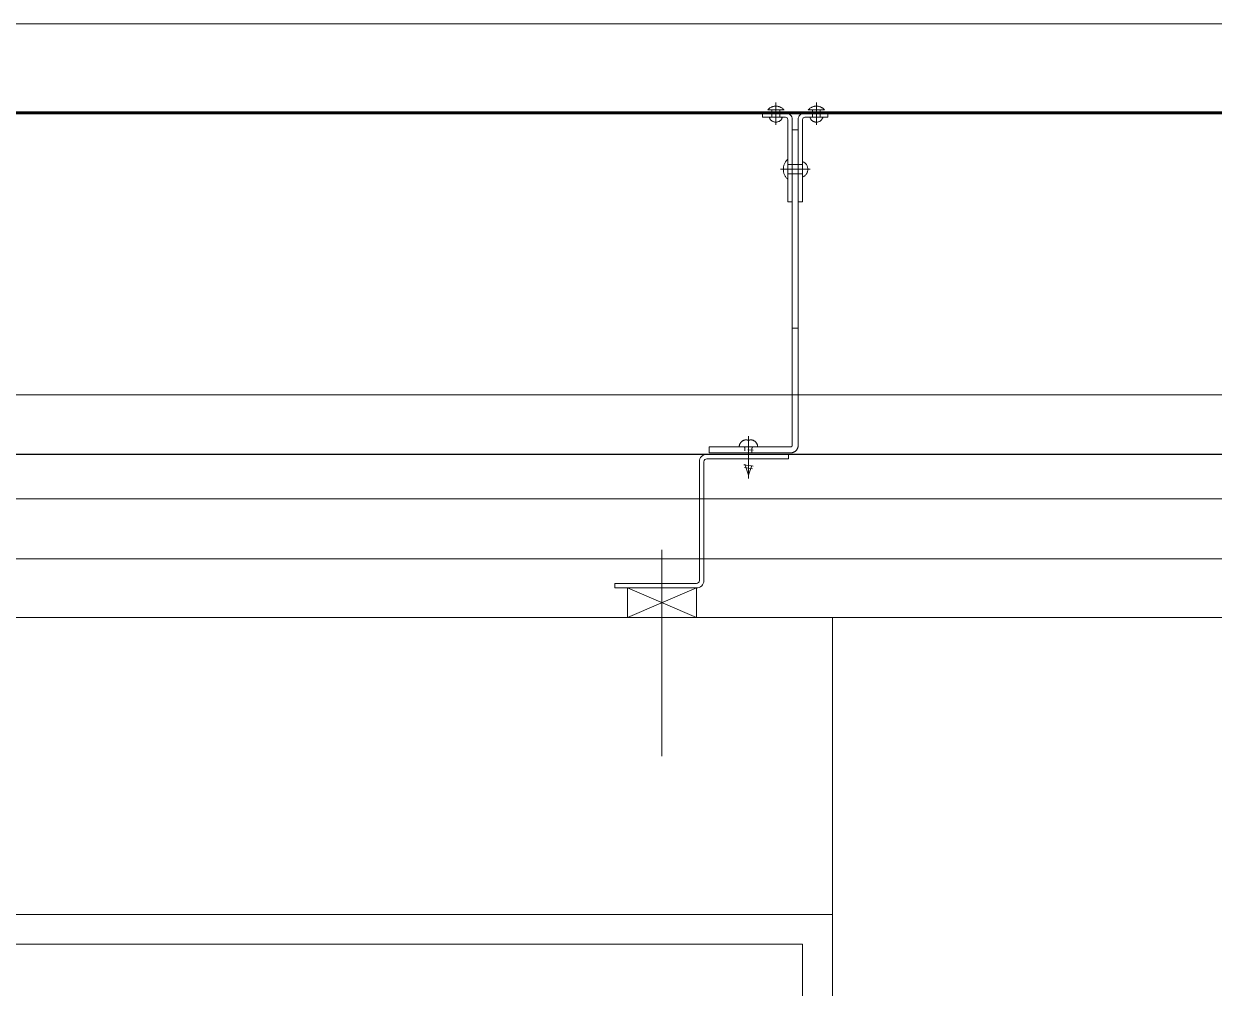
# Model space of a CAD drawing. Extents: x -2050 to 29725, y -1777 to 6820.
# Drawn here: x 1828.1 to 1908.2, y 3860 to 3925 of the extents above; entities that cross this region are included whole.
import ezdxf

# ---------------------------------------------------------------- set-up
doc = ezdxf.new("R2010")
doc.units = 0
doc.header["$LTSCALE"] = 25
doc.header["$MEASUREMENT"] = 0
doc.layers.get('0').update_dxf_attribs({"color": 9, "lineweight": 9})
for name, color, linetype, lineweight in [('00', 9, 'Continuous', 9), ('01', 9, 'Continuous', 9), ('06D', 9, 'Continuous', 9), ('10', 9, 'Continuous', 9), ('14', 9, 'Continuous', 9), ('33', 9, 'BATTING', 9), ('40B', 9, 'Continuous', 9)]:
    doc.layers.add(name, color=color, linetype=linetype, lineweight=lineweight)
doc.linetypes.add('BATTING', pattern='A,0.0001,-0.1,[134,ltypeshp.shx,S=0.1,R=0,X=-0.1,Y=0],-0.2,[134,ltypeshp.shx,S=0.1,R=180,X=0.1,Y=0],-0.1', length=0.4001)

# ---------------------------------------------------------------- blocks, each defined once
blk = doc.blocks.new('p-kolon_80x80')
blk.add_lwpolyline([(-40, -40), (40, -40), (40, 40), (-40, 40)], close=True)
blk = doc.blocks.new('p- alum kaplama profil')
at = {"lineweight": 13}
blk.add_lwpolyline([(7.116, 12.591), (7.116, 26.491)], dxfattribs=at)
at = {"lineweight": 5}
blk.add_lwpolyline([(9.441, 15.16), (4.791, 15.16), (4.791, 17.159), (9.441, 17.159)], close=True, dxfattribs=at)
for points in [[(4.791, 15.16), (9.441, 17.159)], [(9.441, 15.16), (4.791, 17.159)]]:
    blk.add_lwpolyline(points, dxfattribs=at)
at = {"lineweight": 18}
blk.add_lwpolyline([(4.091, 6.157), (-1.409, 6.157), (-1.409, 6.457), (4.091, 6.457, 0.414214), (4.291, 6.657), (4.291, 14.66, -0.414214), (4.791, 15.16), (10.291, 15.16), (10.291, 14.86), (4.791, 14.86, 0.414214), (4.591, 14.66), (4.591, 6.657, -0.414214)], format="xyb", close=True, dxfattribs=at)
blk.add_lwpolyline([(-2.059, 5.556), (-2.059, -2.342), (-2.059, -15.692), (-1.659, -15.692), (-1.659, -2.342), (-1.659, 5.556), (-1.659, 5.561), (-1.658, 5.566), (-1.658, 5.571), (-1.657, 5.576), (-1.656, 5.581), (-1.654, 5.585), (-1.653, 5.59), (-1.651, 5.595), (-1.649, 5.599), (-1.647, 5.604), (-1.644, 5.608), (-1.642, 5.612), (-1.639, 5.616), (-1.636, 5.62), (-1.633, 5.624), (-1.629, 5.627), (-1.626, 5.63), (-1.622, 5.634), (-1.618, 5.637), (-1.614, 5.64), (-1.61, 5.642), (-1.606, 5.645), (-1.601, 5.647), (-1.597, 5.649), (-1.592, 5.651), (-1.588, 5.652), (-1.583, 5.653), (-1.578, 5.654), (-1.573, 5.655), (-1.569, 5.656), (-1.564, 5.656), (-1.559, 5.656), (3.941, 5.656), (3.941, 6.056), (-1.559, 6.056), (-1.583, 6.056), (-1.608, 6.054), (-1.632, 6.051), (-1.656, 6.047), (-1.68, 6.041), (-1.704, 6.035), (-1.727, 6.027), (-1.75, 6.018), (-1.772, 6.008), (-1.794, 5.997), (-1.816, 5.985), (-1.836, 5.972), (-1.857, 5.958), (-1.876, 5.943), (-1.894, 5.927), (-1.912, 5.91), (-1.929, 5.892), (-1.945, 5.874), (-1.96, 5.854), (-1.974, 5.834), (-1.988, 5.813), (-2, 5.792), (-2.011, 5.77), (-2.021, 5.748), (-2.029, 5.725), (-2.037, 5.702), (-2.044, 5.678), (-2.049, 5.654), (-2.053, 5.63), (-2.056, 5.605), (-2.058, 5.581)], close=True)
blk.add_lwpolyline([(-1.659, -2.342), (-2.059, -2.342)])
for points in [[(-2.359, -10.842), (-2.359, -16.392), (-2.359, -16.392, -0.414214), (-2.509, -16.542), (-2.509, -16.542), (-4.059, -16.542), (-4.059, -16.842), (-2.509, -16.842), (-2.509, -16.842, 0.414214), (-2.059, -16.392), (-2.059, -10.842)], [(-1.359, -10.842), (-1.659, -10.842), (-1.659, -16.392, 0.414214), (-1.209, -16.842), (-1.209, -16.842), (0.341, -16.842), (0.341, -16.542), (-1.209, -16.542), (-1.209, -16.542, -0.414214), (-1.359, -16.392), (-1.359, -16.392)]]:
    blk.add_lwpolyline(points, format="xyb", close=True)
for points in [[(1.051, 6.913, -10), (1.291, 7.556, -10)], [(1.291, 4.927, -10), (1.291, 7.795, -10)], [(1.531, 6.823, -10), (1.291, 7.556, -10)], [(1.606, 6.866, -10), (0.976, 6.956, -10)], [(1.563, 7.053, -10), (1.02, 7.13, -10)], [(0.671, 5.656, -10), (1.911, 5.656, -10)], [(0.671, 5.656, -10), (0.672, 5.637, -10), (0.673, 5.617, -10), (0.675, 5.597, -10), (0.678, 5.578, -10), (0.682, 5.558, -10), (0.686, 5.539, -10), (0.691, 5.52, -10), (0.697, 5.501, -10), (0.704, 5.483, -10), (0.712, 5.464, -10), (0.72, 5.447, -10), (0.73, 5.429, -10), (0.739, 5.412, -10), (0.75, 5.395, -10), (0.761, 5.379, -10), (0.773, 5.363, -10), (0.786, 5.348, -10), (0.799, 5.333, -10), (0.813, 5.319, -10), (0.827, 5.306, -10), (0.842, 5.293, -10), (0.857, 5.28, -10), (0.873, 5.269, -10), (0.89, 5.258, -10), (0.907, 5.247, -10), (0.924, 5.238, -10), (0.942, 5.229, -10), (0.96, 5.221, -10), (0.978, 5.214, -10), (0.997, 5.207, -10), (1.016, 5.201, -10), (1.035, 5.196, -10)], [(0.961, 5.656, -10), (0.966, 5.657, -10), (0.97, 5.657, -10), (0.974, 5.657, -10), (0.979, 5.658, -10), (0.983, 5.659, -10), (0.987, 5.66, -10), (0.992, 5.662, -10), (0.996, 5.663, -10), (1, 5.665, -10), (1.004, 5.667, -10), (1.008, 5.669, -10), (1.011, 5.672, -10), (1.015, 5.674, -10), (1.018, 5.677, -10), (1.022, 5.68, -10), (1.025, 5.683, -10), (1.028, 5.686, -10), (1.031, 5.689, -10), (1.034, 5.693, -10), (1.036, 5.696, -10), (1.038, 5.7, -10), (1.041, 5.704, -10), (1.043, 5.708, -10), (1.044, 5.712, -10), (1.046, 5.716, -10), (1.047, 5.72, -10), (1.049, 5.725, -10), (1.05, 5.729, -10), (1.05, 5.733, -10), (1.051, 5.738, -10), (1.051, 5.742, -10), (1.051, 5.746, -10)], [(1.335, 5.855, -10), (0.976, 5.876, -10)], [(1.051, 5.833, -10), (1.051, 6.013, -10)], [(1.051, 5.746, -10), (1.051, 5.833, -10)], [(1.291, 6.157, -10), (1.291, 6.257, -10)], [(1.531, 5.746, -10), (1.531, 5.923, -10)], [(1.531, 5.746, -10), (1.531, 5.742, -10), (1.532, 5.738, -10), (1.532, 5.733, -10), (1.533, 5.729, -10), (1.534, 5.725, -10), (1.535, 5.72, -10), (1.537, 5.716, -10), (1.538, 5.712, -10), (1.54, 5.708, -10), (1.542, 5.704, -10), (1.544, 5.7, -10), (1.546, 5.696, -10), (1.549, 5.693, -10), (1.552, 5.689, -10), (1.555, 5.686, -10), (1.558, 5.683, -10), (1.561, 5.68, -10), (1.564, 5.677, -10), (1.568, 5.674, -10), (1.571, 5.672, -10), (1.575, 5.669, -10), (1.579, 5.667, -10), (1.583, 5.665, -10), (1.587, 5.663, -10), (1.591, 5.662, -10), (1.595, 5.66, -10), (1.599, 5.659, -10), (1.604, 5.658, -10), (1.608, 5.657, -10), (1.612, 5.657, -10), (1.617, 5.657, -10), (1.621, 5.656, -10)], [(1.548, 5.196, -10), (1.567, 5.201, -10), (1.586, 5.207, -10), (1.604, 5.214, -10), (1.623, 5.221, -10), (1.641, 5.229, -10), (1.659, 5.238, -10), (1.676, 5.247, -10), (1.693, 5.258, -10), (1.709, 5.269, -10), (1.725, 5.28, -10), (1.741, 5.293, -10), (1.755, 5.306, -10), (1.77, 5.319, -10), (1.784, 5.333, -10), (1.797, 5.348, -10), (1.809, 5.363, -10), (1.821, 5.379, -10), (1.833, 5.395, -10), (1.843, 5.412, -10), (1.853, 5.429, -10), (1.862, 5.447, -10), (1.871, 5.464, -10), (1.878, 5.483, -10), (1.885, 5.501, -10), (1.891, 5.52, -10), (1.896, 5.539, -10), (1.901, 5.558, -10), (1.905, 5.578, -10), (1.908, 5.597, -10), (1.91, 5.617, -10), (1.911, 5.637, -10), (1.911, 5.656, -10)], [(1.035, 5.196, -10), (1.04, 5.195, -10), (1.045, 5.194, -10), (1.05, 5.193, -10), (1.056, 5.192, -10), (1.061, 5.191, -10), (1.066, 5.189, -10), (1.071, 5.188, -10), (1.077, 5.187, -10), (1.082, 5.186, -10), (1.087, 5.185, -10), (1.092, 5.184, -10), (1.098, 5.183, -10), (1.103, 5.182, -10), (1.108, 5.182, -10), (1.113, 5.181, -10), (1.119, 5.18, -10), (1.124, 5.179, -10), (1.129, 5.178, -10), (1.135, 5.178, -10), (1.14, 5.177, -10), (1.145, 5.176, -10), (1.151, 5.175, -10), (1.156, 5.175, -10), (1.161, 5.174, -10), (1.167, 5.173, -10), (1.172, 5.173, -10), (1.177, 5.172, -10), (1.182, 5.172, -10), (1.188, 5.171, -10), (1.193, 5.171, -10), (1.198, 5.17, -10), (1.204, 5.17, -10)], [(1.204, 5.17, -10), (1.204, 5.204, -10)], [(1.379, 5.204, -10), (1.204, 5.204, -10)], [(1.379, 5.17, -10), (1.379, 5.204, -10)], [(1.379, 5.17, -10), (1.384, 5.17, -10), (1.389, 5.171, -10), (1.395, 5.171, -10), (1.4, 5.172, -10), (1.405, 5.172, -10), (1.411, 5.173, -10), (1.416, 5.173, -10), (1.421, 5.174, -10), (1.427, 5.175, -10), (1.432, 5.175, -10), (1.437, 5.176, -10), (1.443, 5.177, -10), (1.448, 5.178, -10), (1.453, 5.178, -10), (1.459, 5.179, -10), (1.464, 5.18, -10), (1.469, 5.181, -10), (1.474, 5.182, -10), (1.48, 5.182, -10), (1.485, 5.183, -10), (1.49, 5.184, -10), (1.495, 5.185, -10), (1.501, 5.186, -10), (1.506, 5.187, -10), (1.511, 5.188, -10), (1.516, 5.189, -10), (1.522, 5.191, -10), (1.527, 5.192, -10), (1.532, 5.193, -10), (1.537, 5.194, -10), (1.543, 5.195, -10), (1.548, 5.196, -10)], [(-2.359, -12.517, 0), (-2.396, -12.535, 0), (-2.433, -12.555, 0), (-2.468, -12.578, 0), (-2.501, -12.603, 0), (-2.532, -12.631, 0), (-2.561, -12.661, 0), (-2.588, -12.693, 0), (-2.612, -12.727, 0), (-2.634, -12.763, 0), (-2.653, -12.8, 0), (-2.669, -12.838, 0), (-2.682, -12.878, 0), (-2.693, -12.918, 0), (-2.701, -12.959, 0), (-2.705, -13, 0), (-2.707, -13.042, 0), (-2.705, -13.084, 0), (-2.701, -13.125, 0), (-2.693, -13.166, 0), (-2.682, -13.207, 0), (-2.669, -13.246, 0), (-2.653, -13.284, 0), (-2.634, -13.321, 0), (-2.612, -13.357, 0), (-2.588, -13.391, 0), (-2.561, -13.423, 0), (-2.532, -13.453, 0), (-2.501, -13.481, 0), (-2.468, -13.506, 0), (-2.433, -13.529, 0), (-2.396, -13.549, 0), (-2.359, -13.567, 0)], [(-2.359, -13.042, 0), (-2.359, -12.517, 0)], [(-2.359, -13.042, 0), (-2.359, -12.727, 0)], [(-2.359, -12.727, 0), (-2.359, -13.042, 0)], [(-1.359, -12.727, 0), (-2.359, -12.727, 0)], [(-1.359, -13.042, 0), (-1.359, -12.367, 0)], [(-1.359, -13.717, 0), (-1.324, -13.684, 0), (-1.292, -13.65, 0), (-1.261, -13.614, 0), (-1.232, -13.576, 0), (-1.205, -13.537, 0), (-1.18, -13.496, 0), (-1.158, -13.454, 0), (-1.137, -13.411, 0), (-1.119, -13.367, 0), (-1.103, -13.323, 0), (-1.09, -13.277, 0), (-1.079, -13.231, 0), (-1.07, -13.184, 0), (-1.064, -13.137, 0), (-1.06, -13.09, 0), (-1.059, -13.042, 0), (-1.06, -12.995, 0), (-1.064, -12.947, 0), (-1.07, -12.9, 0), (-1.079, -12.853, 0), (-1.09, -12.807, 0), (-1.103, -12.761, 0), (-1.119, -12.717, 0), (-1.137, -12.673, 0), (-1.158, -12.63, 0), (-1.18, -12.588, 0), (-1.205, -12.547, 0), (-1.232, -12.508, 0), (-1.261, -12.471, 0), (-1.292, -12.434, 0), (-1.324, -12.4, 0), (-1.359, -12.367, 0)], [(-2.859, -13.042, 0), (-0.859, -13.042, 0)], [(-2.359, -13.042, 0), (-2.359, -13.357, 0)], [(-2.359, -13.042, 0), (-2.359, -13.567, 0)], [(-2.359, -13.357, 0), (-2.359, -13.042, 0)], [(-1.359, -13.357, 0), (-2.359, -13.357, 0)], [(-1.359, -13.042, 0), (-1.359, -13.717, 0)], [(-2.846, -16.542, 0), (-2.858, -16.507, 0), (-2.872, -16.474, 0), (-2.89, -16.442, 0), (-2.91, -16.411, 0), (-2.932, -16.382, 0), (-2.957, -16.355, 0), (-2.983, -16.33, 0), (-3.012, -16.307, 0), (-3.042, -16.286, 0), (-3.074, -16.268, 0), (-3.107, -16.252, 0), (-3.141, -16.239, 0), (-3.177, -16.229, 0), (-3.213, -16.222, 0), (-3.249, -16.218, 0), (-3.286, -16.216, 0), (-3.322, -16.218, 0), (-3.358, -16.222, 0), (-3.394, -16.229, 0), (-3.43, -16.239, 0), (-3.464, -16.252, 0), (-3.497, -16.268, 0), (-3.529, -16.286, 0), (-3.559, -16.307, 0), (-3.588, -16.33, 0), (-3.614, -16.355, 0), (-3.639, -16.382, 0), (-3.661, -16.411, 0), (-3.681, -16.442, 0), (-3.699, -16.474, 0), (-3.713, -16.507, 0), (-3.726, -16.542, 0)], [(-3.286, -16.542, 0), (-3.726, -16.542, 0)], [(-3.286, -16.542, 0), (-3.546, -16.542, 0)], [(-3.546, -16.542, 0), (-3.286, -16.542, 0)], [(-3.546, -17.042, 0), (-3.546, -16.542, 0)], [(-3.286, -17.542, 0), (-3.286, -16.042, 0)], [(-3.286, -16.542, 0), (-2.846, -16.542, 0)], [(-3.286, -16.542, 0), (-3.026, -16.542, 0)], [(-3.026, -16.542, 0), (-3.286, -16.542, 0)], [(-3.026, -17.042, 0), (-3.026, -16.542, 0)], [(-0.996, -16.542, 0), (-0.984, -16.507, 0), (-0.969, -16.474, 0), (-0.952, -16.442, 0), (-0.932, -16.411, 0), (-0.909, -16.382, 0), (-0.885, -16.355, 0), (-0.858, -16.33, 0), (-0.83, -16.307, 0), (-0.799, -16.286, 0), (-0.768, -16.268, 0), (-0.734, -16.252, 0), (-0.7, -16.239, 0), (-0.665, -16.229, 0), (-0.629, -16.222, 0), (-0.592, -16.218, 0), (-0.556, -16.216, 0), (-0.519, -16.218, 0), (-0.483, -16.222, 0), (-0.447, -16.229, 0), (-0.412, -16.239, 0), (-0.377, -16.252, 0), (-0.344, -16.268, 0), (-0.312, -16.286, 0), (-0.282, -16.307, 0), (-0.254, -16.33, 0), (-0.227, -16.355, 0), (-0.202, -16.382, 0), (-0.18, -16.411, 0), (-0.16, -16.442, 0), (-0.143, -16.474, 0), (-0.128, -16.507, 0), (-0.116, -16.542, 0)], [(-0.556, -16.542, 0), (-0.996, -16.542, 0)], [(-0.556, -16.542, 0), (-0.816, -16.542, 0)], [(-0.816, -16.542, 0), (-0.556, -16.542, 0)], [(-0.816, -17.042, 0), (-0.816, -16.542, 0)], [(-0.556, -17.542, 0), (-0.556, -16.042, 0)], [(-0.556, -16.542, 0), (-0.296, -16.542, 0)], [(-0.556, -16.542, 0), (-0.116, -16.542, 0)], [(-0.296, -16.542, 0), (-0.556, -16.542, 0)], [(-0.296, -17.042, 0), (-0.296, -16.542, 0)], [(-3.837, -17.042, 0), (-3.81, -17.071, 0), (-3.782, -17.098, 0), (-3.753, -17.124, 0), (-3.722, -17.148, 0), (-3.69, -17.17, 0), (-3.657, -17.191, 0), (-3.623, -17.21, 0), (-3.588, -17.227, 0), (-3.552, -17.242, 0), (-3.515, -17.255, 0), (-3.478, -17.266, 0), (-3.44, -17.276, 0), (-3.402, -17.283, 0), (-3.363, -17.288, 0), (-3.324, -17.291, 0), (-3.286, -17.292, 0), (-3.247, -17.291, 0), (-3.208, -17.288, 0), (-3.169, -17.283, 0), (-3.131, -17.276, 0), (-3.093, -17.266, 0), (-3.056, -17.255, 0), (-3.019, -17.242, 0), (-2.983, -17.227, 0), (-2.948, -17.21, 0), (-2.914, -17.191, 0), (-2.881, -17.17, 0), (-2.849, -17.148, 0), (-2.818, -17.124, 0), (-2.789, -17.098, 0), (-2.761, -17.071, 0), (-2.735, -17.042, 0)], [(-3.286, -17.042, 0), (-3.837, -17.042, 0)], [(-3.286, -17.042, 0), (-2.735, -17.042, 0)], [(-0.556, -17.042, 0), (-1.107, -17.042, 0)], [(-0.005, -17.042, 0), (-0.031, -17.071, 0), (-0.059, -17.098, 0), (-0.089, -17.124, 0), (-0.119, -17.148, 0), (-0.151, -17.17, 0), (-0.184, -17.191, 0), (-0.218, -17.21, 0), (-0.253, -17.227, 0), (-0.289, -17.242, 0), (-0.326, -17.255, 0), (-0.363, -17.266, 0), (-0.401, -17.276, 0), (-0.439, -17.283, 0), (-0.478, -17.288, 0), (-0.517, -17.291, 0), (-0.556, -17.292, 0), (-0.595, -17.291, 0), (-0.634, -17.288, 0), (-0.672, -17.283, 0), (-0.711, -17.276, 0), (-0.749, -17.266, 0), (-0.786, -17.255, 0), (-0.823, -17.242, 0), (-0.858, -17.227, 0), (-0.893, -17.21, 0), (-0.928, -17.191, 0), (-0.961, -17.17, 0), (-0.993, -17.148, 0), (-1.023, -17.124, 0), (-1.053, -17.098, 0), (-1.08, -17.071, 0), (-1.107, -17.042, 0)], [(-0.556, -17.042, 0), (-0.005, -17.042, 0)]]:
    blk.add_polyline3d(points)
blk = doc.blocks.new('p-zemin kat')
at = {"layer": '00'}
blk.add_lwpolyline([(1755, 3865), (1755, 3885), (1882.5, 3885), (1882.5, 3865)], close=True, dxfattribs=at)
at = {"layer": '06D'}
for points in [[(1154.5, 3765), (1122.5, 3765), (1122.5, 3925), (2262.5, 3925), (2262.5, 3765), (2262.5, 3765)], [(1747.938, 3900.006), (2011.698, 3900.008)], [(1748.188, 3893), (2004.968, 3893)]]:
    blk.add_lwpolyline(points, dxfattribs=at)
at = {"layer": '10'}
for points, const_width in [([(1128.5, 3765), (1128.5, 3919), (2256.6, 3919), (2256.6, 3765)], 0.2), ([(1748.188, 3896.006), (2011.698, 3896.008)], 0.1)]:
    blk.add_lwpolyline(points, dxfattribs=dict(at, const_width=const_width))
at = {"layer": '14'}
blk.add_lwpolyline([(1753, 3879.3), (1753, 3863), (1880.5, 3863), (1880.5, 3803), (1964.5, 3803), (1964.5, 3863), (2007, 3863), (2007, 3879.3)], dxfattribs=at)
at = {"layer": '33', "ltscale": 0.4}
blk.add_lwpolyline([(2004.968, 3888.961), (1748.188, 3888.972)], dxfattribs=at)
at = {"layer": '40B'}
blk.add_lwpolyline([(2222.5, 2815), (2222.5, 3885), (1162.5, 3885), (1162.5, 2865), (1162.5, 2865), (1162.5, 2815), (2222.5, 2815)], close=True, dxfattribs=at)
at = {"layer": '01'}
blk.add_blockref('p-kolon_80x80', (1922.5, 3845), dxfattribs=at)
at = {"layer": '10', "rotation": 180}
blk.add_blockref('p- alum kaplama profil', (1878.141, 3902.159), dxfattribs=at)

msp = doc.modelspace()

# ---------------------------------------------------------------- block references
at = {"layer": '10'}
msp.add_blockref('p-zemin kat', (0, 0), dxfattribs=at)

doc.saveas('drawing.dxf')
